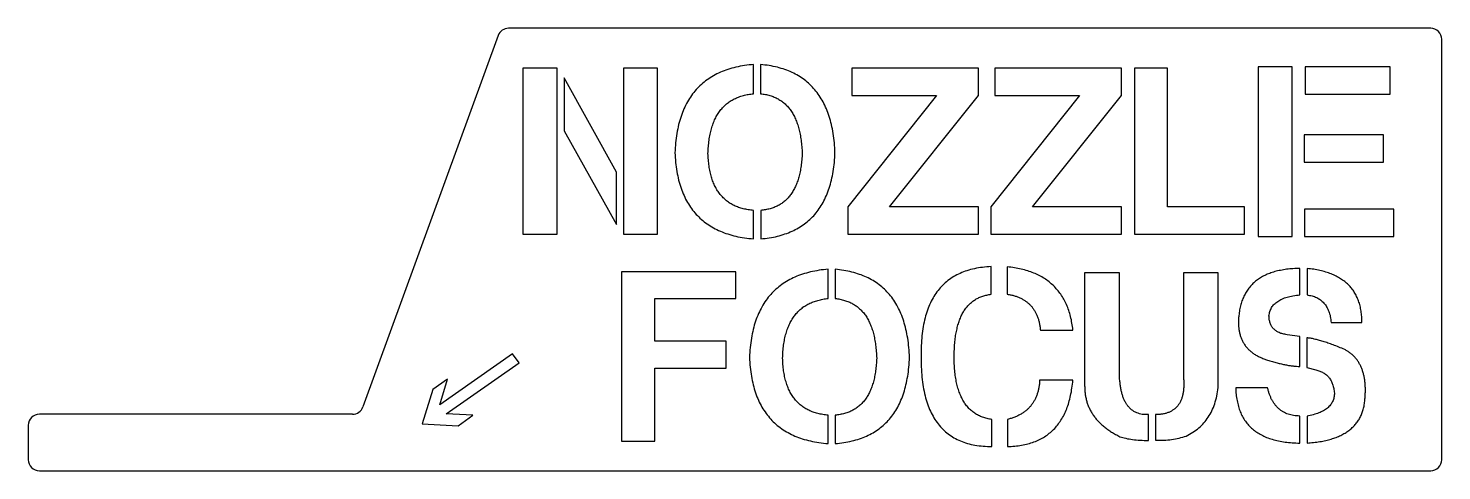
# Model space of a CAD drawing. Header units: millimetres. Extents: x 0 to 128, y 0 to 40.
import ezdxf

# ---------------------------------------------------------------- set-up
doc = ezdxf.new("R2010")
doc.units = ezdxf.units.MM

msp = doc.modelspace()

# ---------------------------------------------------------------- linework, layer by layer
at = {"color": 7, "linetype": 'Continuous', "lineweight": 25}
for p, q in [((126.7, 40), (43.4, 40)), ((42.46, 39.34), (30.24, 5.77)), ((127.7, 1), (127.7, 39)), ((44.69, 36.39), (44.69, 21.39)), ((47.77, 36.39), (44.69, 36.39)), ((47.77, 21.39), (47.77, 36.39)), ((53.79, 36.39), (53.79, 21.39)), ((56.86, 36.39), (53.79, 36.39)), ((56.86, 21.39), (56.86, 36.39)), ((65.53, 34.08), (65.53, 36.73)), ((66.16, 36.72), (66.16, 34.08)), ((74.4, 36.39), (74.4, 33.93)), ((85.85, 36.39), (74.4, 36.39)), ((85.85, 33.93), (85.85, 36.39)), ((87.33, 36.39), (87.33, 33.93)), ((98.78, 36.39), (87.33, 36.39)), ((98.78, 33.93), (98.78, 36.39)), ((99.95, 36.39), (99.95, 21.39)), ((102.92, 36.39), (99.95, 36.39)), ((102.92, 23.86), (102.92, 36.39)), ((111.1, 36.5), (111.1, 21.18)), ((114.19, 36.5), (111.1, 36.5)), ((114.19, 21.18), (114.19, 36.5)), ((115.36, 36.5), (115.36, 34.03)), ((123.03, 36.5), (115.36, 36.5)), ((123.03, 34.03), (123.03, 36.5)), ((48.42, 35.53), (48.42, 30.72)), ((53.14, 26.98), (48.42, 35.53)), ((82.04, 33.93), (74.03, 23.86)), ((74.4, 33.93), (82.04, 33.93)), ((77.8, 23.86), (85.85, 33.93)), ((94.97, 33.93), (86.96, 23.86)), ((87.33, 33.93), (94.97, 33.93)), ((90.72, 23.86), (98.78, 33.93)), ((115.36, 34.03), (123.03, 34.03)), ((48.42, 30.72), (53.14, 22.26)), ((115.28, 30.36), (115.28, 27.89)), ((122.45, 30.36), (115.28, 30.36)), ((122.45, 27.89), (122.45, 30.36)), ((53.14, 22.26), (53.14, 26.98)), ((115.28, 27.89), (122.45, 27.89)), ((65.52, 20.96), (65.52, 23.54)), ((66.17, 23.54), (66.17, 20.96)), ((74.03, 23.86), (74.03, 21.39)), ((85.85, 23.86), (77.8, 23.86)), ((85.85, 21.39), (85.85, 23.86)), ((86.96, 23.86), (86.96, 21.39)), ((98.78, 23.86), (90.72, 23.86)), ((98.78, 21.39), (98.78, 23.86)), ((109.87, 23.86), (102.92, 23.86)), ((109.87, 21.39), (109.87, 23.86)), ((115.3, 23.66), (115.3, 21.19)), ((123.38, 23.64), (115.3, 23.66)), ((123.38, 21.18), (123.38, 23.64)), ((44.69, 21.39), (47.77, 21.39)), ((53.79, 21.39), (56.86, 21.39)), ((74.03, 21.39), (85.85, 21.39)), ((86.96, 21.39), (98.78, 21.39)), ((99.95, 21.39), (109.87, 21.39)), ((111.1, 21.18), (114.19, 21.18)), ((115.3, 21.19), (123.38, 21.18)), ((53.6, 17.99), (53.6, 2.67)), ((63.93, 17.99), (53.6, 17.99)), ((63.93, 15.57), (63.93, 17.99)), ((72.27, 15.57), (72.27, 18.22)), ((72.9, 18.21), (72.9, 15.57)), ((86.99, 15.95), (86.99, 18.45)), ((88.45, 18.43), (88.45, 15.96)), ((95.44, 17.88), (95.44, 7.69)), ((98.6, 17.88), (95.44, 17.88)), ((98.6, 8.27), (98.6, 17.88)), ((104.38, 17.88), (104.38, 8.27)), ((107.5, 17.88), (104.38, 17.88)), ((107.5, 7.52), (107.5, 17.88)), ((114.87, 15.89), (114.87, 18.28)), ((115.53, 18.28), (115.53, 15.89)), ((56.61, 15.57), (63.93, 15.57)), ((56.61, 11.71), (56.61, 15.57)), ((117.71, 13.4), (120.48, 13.4)), ((63.06, 11.71), (56.61, 11.71)), ((63.06, 9.27), (63.06, 11.71)), ((91.44, 12.72), (94.38, 12.72)), ((114.87, 12.13), (113.72, 12.3)), ((114.87, 9.43), (114.87, 12.13)), ((115.52, 12.02), (115.52, 9.32)), ((43.76, 10.57), (37.17, 5.95)), ((44.34, 9.75), (43.76, 10.57)), ((37.74, 5.13), (44.34, 9.75)), ((56.61, 9.27), (63.06, 9.27)), ((56.61, 2.67), (56.61, 9.27)), ((115.52, 9.32), (116.31, 9.12)), ((37.88, 8.27), (36.55, 7.34)), ((37.17, 5.95), (37.88, 8.27)), ((94.38, 8.18), (91.37, 8.18)), ((36.55, 7.34), (35.59, 4.24)), ((111.97, 7.49), (109.09, 7.49)), ((29.3, 5.11), (1, 5.11)), ((40.17, 5.01), (37.74, 5.13)), ((0, 4.11), (0, 1)), ((35.59, 4.24), (38.84, 4.07)), ((38.84, 4.07), (40.17, 5.01)), ((72.26, 2.45), (72.26, 5.03)), ((72.91, 5.03), (72.91, 2.45)), ((87.05, 2.19), (87.05, 4.64)), ((88.47, 4.64), (88.47, 2.19)), ((101.2, 2.73), (101.2, 5.08)), ((101.84, 5.07), (101.84, 2.75)), ((114.87, 2.5), (114.87, 4.94)), ((115.53, 4.94), (115.53, 2.5)), ((53.6, 2.67), (56.61, 2.67)), ((1, 0), (126.7, 0))]:
    msp.add_line(p, q, dxfattribs=at)
for centre, start, end in [((43.4, 39), 90, 160), ((126.7, 39), 0, 90), ((1, 4.11), 90, 180), ((29.3, 6.11), 270, 340), ((1, 1), 180, 270), ((126.7, 1), 270, 0)]:
    msp.add_arc(centre, 1, start, end, dxfattribs=at)
for points, knots in [([(65.53, 36.73), (65.26, 36.7), (64.72, 36.64), (63.94, 36.49), (63.21, 36.29), (62.53, 36.03), (61.9, 35.72), (61.33, 35.35), (60.8, 34.93), (60.33, 34.46), (59.91, 33.93), (59.54, 33.34), (59.22, 32.71), (58.96, 32.02), (58.74, 31.28), (58.59, 30.48), (58.47, 29.64), (58.44, 29.05), (58.42, 28.75)], [0, 0, 0, 0, 0.069769, 0.136222, 0.199287, 0.259719, 0.318195, 0.374948, 0.430926, 0.486553, 0.542909, 0.600341, 0.659538, 0.721165, 0.785485, 0.853147, 0.924649, 1, 1, 1, 1]), ([(72.88, 28.75), (72.87, 29.05), (72.84, 29.64), (72.73, 30.48), (72.58, 31.28), (72.37, 32.02), (72.12, 32.71), (71.82, 33.34), (71.47, 33.92), (71.07, 34.45), (70.63, 34.92), (70.13, 35.35), (69.59, 35.71), (69, 36.02), (68.36, 36.28), (67.67, 36.48), (66.93, 36.64), (66.42, 36.69), (66.16, 36.72)], [0, 0, 0, 0, 0.077342, 0.150714, 0.220074, 0.285882, 0.348668, 0.408836, 0.466699, 0.523373, 0.578751, 0.634482, 0.690293, 0.747629, 0.806494, 0.868065, 0.932235, 1, 1, 1, 1]), ([(61.41, 28.69), (61.42, 28.89), (61.44, 29.29), (61.5, 29.87), (61.6, 30.4), (61.71, 30.91), (61.87, 31.38), (62.05, 31.81), (62.26, 32.2), (62.51, 32.56), (62.78, 32.88), (63.08, 33.17), (63.42, 33.41), (63.79, 33.62), (64.18, 33.79), (64.61, 33.93), (65.06, 34.03), (65.37, 34.06), (65.53, 34.08)], [0, 0, 0, 0, 0.081031, 0.157272, 0.229553, 0.297969, 0.362661, 0.424337, 0.483086, 0.540064, 0.595329, 0.649866, 0.704423, 0.759637, 0.816145, 0.874815, 0.935961, 1, 1, 1, 1]), ([(66.16, 34.08), (66.31, 34.06), (66.59, 34.03), (67, 33.93), (67.39, 33.79), (67.74, 33.62), (68.07, 33.41), (68.38, 33.16), (68.65, 32.88), (68.9, 32.56), (69.12, 32.2), (69.32, 31.81), (69.48, 31.37), (69.63, 30.91), (69.74, 30.4), (69.83, 29.87), (69.89, 29.29), (69.91, 28.89), (69.92, 28.69)], [0, 0, 0, 0, 0.059999, 0.11796, 0.173499, 0.227428, 0.280659, 0.333858, 0.38801, 0.443207, 0.500727, 0.560757, 0.624015, 0.690832, 0.761624, 0.836581, 0.915802, 1, 1, 1, 1]), ([(58.42, 28.75), (58.44, 28.46), (58.47, 27.89), (58.59, 27.06), (58.74, 26.28), (58.96, 25.55), (59.23, 24.88), (59.54, 24.26), (59.91, 23.69), (60.33, 23.17), (60.8, 22.71), (61.33, 22.3), (61.9, 21.94), (62.53, 21.64), (63.2, 21.39), (63.93, 21.19), (64.71, 21.04), (65.25, 20.99), (65.52, 20.96)], [0, 0, 0, 0, 0.0746879, 0.1457582, 0.212689, 0.2767892, 0.3379403, 0.3968012, 0.453972, 0.510032, 0.5657957, 0.6219861, 0.67903, 0.7377702, 0.7986875, 0.8624145, 0.9294001, 1, 1, 1, 1]), ([(65.52, 23.54), (65.36, 23.55), (65.05, 23.58), (64.6, 23.68), (64.17, 23.8), (63.78, 23.97), (63.42, 24.16), (63.08, 24.4), (62.78, 24.67), (62.51, 24.97), (62.26, 25.32), (62.05, 25.69), (61.86, 26.11), (61.72, 26.56), (61.59, 27.04), (61.5, 27.56), (61.44, 28.11), (61.42, 28.49), (61.41, 28.69)], [0, 0, 0, 0, 0.065648, 0.127822, 0.187678, 0.245181, 0.300641, 0.355897, 0.410718, 0.466153, 0.522266, 0.580898, 0.64183, 0.706051, 0.77345, 0.844591, 0.920275, 1, 1, 1, 1]), ([(66.17, 20.96), (66.43, 20.99), (66.94, 21.04), (67.67, 21.19), (68.36, 21.39), (69, 21.64), (69.59, 21.94), (70.13, 22.3), (70.63, 22.71), (71.08, 23.17), (71.47, 23.69), (71.82, 24.26), (72.12, 24.88), (72.37, 25.56), (72.58, 26.28), (72.73, 27.06), (72.84, 27.89), (72.87, 28.46), (72.88, 28.75)], [0, 0, 0, 0, 0.068322, 0.133257, 0.195191, 0.254862, 0.312426, 0.368641, 0.424154, 0.480029, 0.536372, 0.594021, 0.653953, 0.716233, 0.781808, 0.850412, 0.92334, 1, 1, 1, 1]), ([(69.92, 28.69), (69.91, 28.49), (69.89, 28.11), (69.83, 27.56), (69.74, 27.04), (69.63, 26.56), (69.49, 26.11), (69.32, 25.7), (69.13, 25.32), (68.9, 24.98), (68.65, 24.67), (68.38, 24.4), (68.08, 24.16), (67.75, 23.97), (67.39, 23.8), (67.01, 23.68), (66.6, 23.58), (66.32, 23.55), (66.17, 23.54)], [0, 0, 0, 0, 0.0829704, 0.1617364, 0.2356945, 0.3054041, 0.3718199, 0.4345189, 0.4940267, 0.5508891, 0.6062328, 0.6606396, 0.7141467, 0.7679345, 0.8232189, 0.8794638, 0.9384201, 1, 1, 1, 1]), ([(72.27, 18.22), (71.99, 18.19), (71.45, 18.13), (70.67, 17.98), (69.94, 17.78), (69.27, 17.52), (68.64, 17.21), (68.07, 16.84), (67.54, 16.42), (67.07, 15.94), (66.64, 15.42), (66.28, 14.83), (65.96, 14.2), (65.7, 13.51), (65.48, 12.77), (65.32, 11.97), (65.21, 11.12), (65.18, 10.54), (65.16, 10.24)], [0, 0, 0, 0, 0.069769, 0.136222, 0.199287, 0.259719, 0.318195, 0.374948, 0.430926, 0.486553, 0.542909, 0.600341, 0.659538, 0.721165, 0.785485, 0.853147, 0.924649, 1, 1, 1, 1]), ([(79.62, 10.24), (79.6, 10.54), (79.57, 11.12), (79.46, 11.97), (79.31, 12.77), (79.1, 13.51), (78.86, 14.2), (78.55, 14.83), (78.21, 15.41), (77.81, 15.94), (77.36, 16.41), (76.87, 16.83), (76.32, 17.2), (75.73, 17.51), (75.09, 17.77), (74.4, 17.97), (73.67, 18.13), (73.16, 18.18), (72.9, 18.21)], [0, 0, 0, 0, 0.077342, 0.150714, 0.220074, 0.285882, 0.348668, 0.408836, 0.466699, 0.523373, 0.578751, 0.634482, 0.690293, 0.747629, 0.806494, 0.868065, 0.932235, 1, 1, 1, 1]), ([(86.99, 18.45), (86.73, 18.43), (86.22, 18.4), (85.49, 18.28), (84.81, 18.1), (84.18, 17.86), (83.61, 17.56), (83.08, 17.2), (82.6, 16.78), (82.18, 16.3), (81.81, 15.76), (81.49, 15.17), (81.22, 14.51), (81.01, 13.8), (80.84, 13.02), (80.73, 12.19), (80.67, 11.3), (80.67, 10.69), (80.67, 10.37)], [0, 0, 0, 0, 0.066995, 0.130256, 0.190259, 0.247684, 0.303128, 0.357332, 0.411476, 0.465802, 0.521534, 0.579206, 0.639486, 0.703303, 0.770742, 0.842578, 0.918912, 1, 1, 1, 1]), ([(94.38, 12.72), (94.35, 12.93), (94.3, 13.34), (94.18, 13.94), (94.01, 14.49), (93.81, 15.01), (93.57, 15.5), (93.29, 15.95), (92.97, 16.36), (92.62, 16.74), (92.23, 17.08), (91.8, 17.39), (91.33, 17.65), (90.83, 17.88), (90.29, 18.08), (89.71, 18.23), (89.09, 18.36), (88.67, 18.41), (88.45, 18.43)], [0, 0, 0, 0, 0.070068, 0.136977, 0.200907, 0.262421, 0.321931, 0.380263, 0.437314, 0.493904, 0.5511, 0.608737, 0.667864, 0.728989, 0.792242, 0.858261, 0.927527, 1, 1, 1, 1]), ([(114.87, 18.28), (114.67, 18.28), (114.27, 18.27), (113.69, 18.22), (113.14, 18.12), (112.63, 18.01), (112.16, 17.85), (111.72, 17.67), (111.32, 17.45), (110.96, 17.2), (110.63, 16.92), (110.34, 16.6), (110.09, 16.25), (109.87, 15.87), (109.68, 15.46), (109.54, 15.01), (109.43, 14.53), (109.39, 14.2), (109.37, 14.03)], [0, 0, 0, 0, 0.079241, 0.154221, 0.224874, 0.292204, 0.355591, 0.41641, 0.474737, 0.531368, 0.58693, 0.641807, 0.696996, 0.753166, 0.811333, 0.8712, 0.93374, 1, 1, 1, 1]), ([(120.48, 13.4), (120.48, 13.58), (120.48, 13.93), (120.42, 14.43), (120.33, 14.91), (120.19, 15.35), (120.02, 15.76), (119.81, 16.15), (119.56, 16.5), (119.27, 16.82), (118.93, 17.11), (118.56, 17.37), (118.15, 17.6), (117.7, 17.8), (117.21, 17.97), (116.69, 18.11), (116.12, 18.22), (115.73, 18.26), (115.53, 18.28)], [0, 0, 0, 0, 0.068142, 0.132938, 0.194416, 0.253603, 0.310605, 0.366439, 0.421434, 0.476636, 0.532758, 0.590473, 0.650374, 0.713199, 0.779115, 0.848283, 0.922236, 1, 1, 1, 1]), ([(68.15, 10.18), (68.16, 10.38), (68.18, 10.78), (68.23, 11.35), (68.33, 11.89), (68.45, 12.4), (68.61, 12.87), (68.79, 13.3), (69, 13.69), (69.24, 14.05), (69.52, 14.37), (69.82, 14.65), (70.16, 14.9), (70.52, 15.11), (70.92, 15.28), (71.34, 15.41), (71.79, 15.52), (72.11, 15.55), (72.27, 15.57)], [0, 0, 0, 0, 0.081031, 0.157272, 0.229553, 0.297969, 0.362661, 0.424337, 0.483086, 0.540064, 0.595329, 0.649866, 0.704423, 0.759637, 0.816145, 0.874815, 0.935961, 1, 1, 1, 1]), ([(72.9, 15.57), (73.04, 15.55), (73.33, 15.52), (73.74, 15.41), (74.12, 15.28), (74.48, 15.11), (74.81, 14.9), (75.11, 14.65), (75.39, 14.37), (75.64, 14.05), (75.86, 13.69), (76.05, 13.3), (76.22, 12.86), (76.37, 12.4), (76.47, 11.89), (76.56, 11.35), (76.62, 10.78), (76.64, 10.38), (76.65, 10.18)], [0, 0, 0, 0, 0.059999, 0.11796, 0.173499, 0.227428, 0.280659, 0.333858, 0.38801, 0.443207, 0.500727, 0.560757, 0.624015, 0.690832, 0.761624, 0.836581, 0.915802, 1, 1, 1, 1]), ([(83.66, 10.66), (83.66, 10.86), (83.68, 11.24), (83.72, 11.81), (83.8, 12.33), (83.9, 12.83), (84.02, 13.28), (84.16, 13.7), (84.33, 14.09), (84.53, 14.44), (84.75, 14.76), (85, 15.04), (85.27, 15.28), (85.57, 15.49), (85.89, 15.66), (86.23, 15.79), (86.6, 15.89), (86.86, 15.93), (86.99, 15.95)], [0, 0, 0, 0, 0.086768, 0.168191, 0.24542, 0.317788, 0.385932, 0.450295, 0.511108, 0.56924, 0.624536, 0.678048, 0.730251, 0.782205, 0.834261, 0.887548, 0.942762, 1, 1, 1, 1]), ([(88.45, 15.96), (88.56, 15.94), (88.78, 15.9), (89.09, 15.82), (89.38, 15.72), (89.66, 15.6), (89.91, 15.46), (90.15, 15.31), (90.37, 15.13), (90.57, 14.94), (90.74, 14.73), (90.9, 14.49), (91.04, 14.25), (91.16, 13.98), (91.26, 13.69), (91.34, 13.38), (91.4, 13.06), (91.43, 12.83), (91.44, 12.72)], [0, 0, 0, 0, 0.069722, 0.137048, 0.201043, 0.262754, 0.323214, 0.381372, 0.439075, 0.496509, 0.5537, 0.611675, 0.670383, 0.731484, 0.794443, 0.859836, 0.928249, 1, 1, 1, 1]), ([(112.09, 14.01), (112.12, 14.14), (112.16, 14.4), (112.32, 14.76), (112.56, 15.07), (112.88, 15.33), (113.27, 15.54), (113.74, 15.71), (114.28, 15.83), (114.67, 15.87), (114.87, 15.89)], [0, 0, 0, 0, 0.1096, 0.213954, 0.317879, 0.428228, 0.547815, 0.681503, 0.831907, 1, 1, 1, 1]), ([(115.53, 15.89), (115.68, 15.87), (115.98, 15.82), (116.4, 15.67), (116.76, 15.45), (117.07, 15.16), (117.32, 14.81), (117.51, 14.4), (117.65, 13.92), (117.69, 13.58), (117.71, 13.4)], [0, 0, 0, 0, 0.1294306, 0.2497374, 0.363376, 0.4763826, 0.5926922, 0.7166199, 0.8517528, 1, 1, 1, 1]), ([(109.37, 14.03), (109.36, 13.9), (109.33, 13.66), (109.33, 13.29), (109.35, 12.94), (109.4, 12.61), (109.47, 12.3), (109.57, 12), (109.69, 11.72), (109.85, 11.46), (110.02, 11.21), (110.22, 10.99), (110.45, 10.78), (110.7, 10.59), (110.98, 10.41), (111.29, 10.26), (111.62, 10.12), (111.85, 10.04), (111.97, 10)], [0, 0, 0, 0, 0.072336, 0.141439, 0.207608, 0.270099, 0.331115, 0.38996, 0.447505, 0.504269, 0.561133, 0.617813, 0.676159, 0.73544, 0.797828, 0.861804, 0.929458, 1, 1, 1, 1]), ([(113.72, 12.3), (113.59, 12.32), (113.35, 12.36), (113.01, 12.47), (112.73, 12.63), (112.5, 12.83), (112.31, 13.06), (112.19, 13.35), (112.11, 13.66), (112.1, 13.89), (112.09, 14.01)], [0, 0, 0, 0, 0.148039, 0.279754, 0.401117, 0.515449, 0.627826, 0.742053, 0.865289, 1, 1, 1, 1]), ([(118.93, 10.96), (118.76, 11.03), (118.41, 11.18), (117.9, 11.37), (117.43, 11.54), (116.99, 11.69), (116.58, 11.8), (116.2, 11.9), (115.85, 11.98), (115.62, 12), (115.52, 12.02)], [0, 0, 0, 0, 0.1613999, 0.312363, 0.4519409, 0.5818739, 0.7017461, 0.8113657, 0.9106908, 1, 1, 1, 1]), ([(65.16, 10.24), (65.18, 9.95), (65.21, 9.38), (65.32, 8.55), (65.48, 7.77), (65.69, 7.04), (65.96, 6.37), (66.27, 5.75), (66.65, 5.18), (67.07, 4.66), (67.54, 4.2), (68.06, 3.79), (68.64, 3.43), (69.26, 3.12), (69.94, 2.88), (70.67, 2.68), (71.45, 2.53), (71.98, 2.48), (72.26, 2.45)], [0, 0, 0, 0, 0.074688, 0.145758, 0.212689, 0.276789, 0.33794, 0.396801, 0.453972, 0.510032, 0.565796, 0.621986, 0.67903, 0.73777, 0.798688, 0.862415, 0.9294, 1, 1, 1, 1]), ([(72.91, 2.45), (73.17, 2.48), (73.68, 2.53), (74.41, 2.68), (75.1, 2.88), (75.74, 3.12), (76.33, 3.43), (76.87, 3.79), (77.36, 4.2), (77.81, 4.66), (78.21, 5.18), (78.56, 5.75), (78.86, 6.37), (79.11, 7.04), (79.31, 7.77), (79.46, 8.55), (79.57, 9.38), (79.6, 9.95), (79.62, 10.24)], [0, 0, 0, 0, 0.068322, 0.133257, 0.195191, 0.254862, 0.312426, 0.368641, 0.424154, 0.480029, 0.536372, 0.594021, 0.653953, 0.716233, 0.781808, 0.850412, 0.92334, 1, 1, 1, 1]), ([(80.67, 10.37), (80.67, 10.04), (80.67, 9.4), (80.73, 8.47), (80.85, 7.61), (81, 6.8), (81.22, 6.06), (81.49, 5.39), (81.81, 4.78), (82.19, 4.23), (82.62, 3.74), (83.1, 3.32), (83.63, 2.97), (84.21, 2.68), (84.85, 2.46), (85.54, 2.3), (86.28, 2.21), (86.79, 2.2), (87.05, 2.19)], [0, 0, 0, 0, 0.083208, 0.161463, 0.234542, 0.303246, 0.367569, 0.428472, 0.486048, 0.541243, 0.595224, 0.648469, 0.701493, 0.756164, 0.81237, 0.871283, 0.933705, 1, 1, 1, 1]), ([(87.05, 4.64), (86.9, 4.66), (86.62, 4.71), (86.22, 4.83), (85.85, 4.99), (85.5, 5.19), (85.19, 5.43), (84.9, 5.71), (84.65, 6.04), (84.42, 6.39), (84.23, 6.79), (84.06, 7.23), (83.92, 7.7), (83.81, 8.22), (83.73, 8.77), (83.67, 9.37), (83.65, 10), (83.65, 10.43), (83.66, 10.66)], [0, 0, 0, 0, 0.0567, 0.111038, 0.163962, 0.215413, 0.266785, 0.31893, 0.371997, 0.427203, 0.484727, 0.545882, 0.610573, 0.679106, 0.751989, 0.829826, 0.912433, 1, 1, 1, 1]), ([(120.75, 6.39), (120.77, 6.53), (120.79, 6.8), (120.8, 7.2), (120.8, 7.58), (120.78, 7.95), (120.73, 8.3), (120.67, 8.63), (120.58, 8.94), (120.48, 9.24), (120.35, 9.51), (120.22, 9.77), (120.05, 10.02), (119.87, 10.24), (119.66, 10.45), (119.44, 10.64), (119.2, 10.81), (119.02, 10.91), (118.93, 10.96)], [0, 0, 0, 0, 0.0797336, 0.1561667, 0.2288963, 0.298739, 0.3652956, 0.42942, 0.4907943, 0.5503244, 0.6080354, 0.6643708, 0.7198006, 0.7749704, 0.8298551, 0.8858047, 0.9419309, 1, 1, 1, 1]), ([(72.26, 5.03), (72.1, 5.04), (71.79, 5.07), (71.33, 5.17), (70.91, 5.29), (70.52, 5.46), (70.15, 5.65), (69.82, 5.89), (69.52, 6.16), (69.24, 6.46), (69, 6.81), (68.78, 7.18), (68.6, 7.59), (68.45, 8.04), (68.33, 8.53), (68.23, 9.05), (68.18, 9.6), (68.16, 9.98), (68.15, 10.18)], [0, 0, 0, 0, 0.065648, 0.127822, 0.187678, 0.245181, 0.300641, 0.355897, 0.410718, 0.466153, 0.522266, 0.580898, 0.64183, 0.706051, 0.77345, 0.844591, 0.920275, 1, 1, 1, 1]), ([(76.65, 10.18), (76.64, 9.98), (76.62, 9.6), (76.56, 9.05), (76.47, 8.53), (76.36, 8.04), (76.22, 7.6), (76.05, 7.18), (75.86, 6.81), (75.64, 6.47), (75.39, 6.16), (75.11, 5.89), (74.81, 5.65), (74.48, 5.46), (74.13, 5.29), (73.74, 5.17), (73.34, 5.07), (73.05, 5.04), (72.91, 5.03)], [0, 0, 0, 0, 0.08297, 0.161736, 0.235695, 0.305404, 0.37182, 0.434519, 0.494027, 0.550889, 0.606233, 0.66064, 0.714147, 0.767934, 0.823219, 0.879464, 0.93842, 1, 1, 1, 1]), ([(111.97, 10), (112.11, 9.96), (112.39, 9.87), (112.81, 9.76), (113.2, 9.66), (113.58, 9.58), (113.93, 9.51), (114.26, 9.47), (114.58, 9.44), (114.78, 9.43), (114.87, 9.43)], [0, 0, 0, 0, 0.153154, 0.297557, 0.434064, 0.563062, 0.683609, 0.796754, 0.901789, 1, 1, 1, 1]), ([(116.31, 9.12), (116.44, 9.09), (116.67, 9.03), (117, 8.87), (117.28, 8.68), (117.52, 8.43), (117.71, 8.14), (117.85, 7.81), (117.96, 7.43), (117.99, 7.16), (118, 7.02)], [0, 0, 0, 0, 0.129015, 0.250396, 0.365589, 0.480563, 0.597864, 0.721339, 0.854587, 1, 1, 1, 1]), ([(91.37, 8.18), (91.37, 8.06), (91.35, 7.83), (91.3, 7.5), (91.23, 7.19), (91.14, 6.89), (91.04, 6.61), (90.9, 6.35), (90.75, 6.1), (90.58, 5.87), (90.39, 5.66), (90.18, 5.46), (89.94, 5.28), (89.69, 5.12), (89.41, 4.97), (89.12, 4.84), (88.8, 4.73), (88.58, 4.67), (88.47, 4.64)], [0, 0, 0, 0, 0.070019, 0.137268, 0.20139, 0.264141, 0.32449, 0.383723, 0.442007, 0.49925, 0.557358, 0.615424, 0.674867, 0.73562, 0.797758, 0.862834, 0.930067, 1, 1, 1, 1]), ([(88.47, 2.19), (88.69, 2.2), (89.12, 2.21), (89.73, 2.3), (90.31, 2.42), (90.86, 2.59), (91.36, 2.81), (91.83, 3.07), (92.25, 3.38), (92.65, 3.73), (93, 4.13), (93.31, 4.58), (93.59, 5.07), (93.83, 5.6), (94.02, 6.18), (94.18, 6.81), (94.3, 7.48), (94.36, 7.94), (94.38, 8.18)], [0, 0, 0, 0, 0.0695108, 0.1353893, 0.1980544, 0.2579926, 0.3162063, 0.3724209, 0.4282304, 0.4836412, 0.5400398, 0.5974324, 0.6568536, 0.7186921, 0.7834675, 0.851632, 0.923909, 1, 1, 1, 1]), ([(95.44, 7.69), (95.44, 7.57), (95.44, 7.32), (95.48, 6.96), (95.54, 6.61), (95.62, 6.27), (95.73, 5.94), (95.87, 5.63), (96.03, 5.32), (96.22, 5.03), (96.43, 4.74), (96.67, 4.47), (96.93, 4.21), (97.22, 3.96), (97.54, 3.72), (97.87, 3.49), (98.24, 3.28), (98.5, 3.15), (98.63, 3.08)], [0, 0, 0, 0, 0.062549, 0.123222, 0.182252, 0.241094, 0.298549, 0.35674, 0.414619, 0.472798, 0.532534, 0.592888, 0.655409, 0.719618, 0.785824, 0.85416, 0.925725, 1, 1, 1, 1]), ([(101.2, 5.08), (101.11, 5.08), (100.92, 5.07), (100.65, 5.09), (100.39, 5.15), (100.15, 5.23), (99.93, 5.33), (99.73, 5.47), (99.54, 5.63), (99.37, 5.82), (99.21, 6.03), (99.08, 6.28), (98.95, 6.54), (98.85, 6.84), (98.76, 7.16), (98.69, 7.5), (98.64, 7.88), (98.62, 8.14), (98.6, 8.27)], [0, 0, 0, 0, 0.061206, 0.119859, 0.175431, 0.228931, 0.280911, 0.333555, 0.385771, 0.440313, 0.496843, 0.555958, 0.618735, 0.685304, 0.756537, 0.832335, 0.913642, 1, 1, 1, 1]), ([(104.38, 8.27), (104.39, 8.14), (104.4, 7.9), (104.39, 7.53), (104.37, 7.2), (104.31, 6.89), (104.24, 6.6), (104.13, 6.34), (104.01, 6.09), (103.86, 5.88), (103.69, 5.69), (103.49, 5.53), (103.27, 5.39), (103.03, 5.27), (102.77, 5.18), (102.48, 5.12), (102.17, 5.08), (101.95, 5.07), (101.84, 5.07)], [0, 0, 0, 0, 0.081033, 0.1573, 0.22773, 0.294173, 0.357017, 0.415777, 0.471902, 0.526735, 0.579744, 0.63339, 0.687672, 0.743801, 0.802262, 0.863807, 0.929751, 1, 1, 1, 1]), ([(104.62, 3.14), (104.82, 3.25), (105.22, 3.45), (105.76, 3.86), (106.23, 4.31), (106.62, 4.84), (106.95, 5.42), (107.2, 6.06), (107.4, 6.77), (107.46, 7.26), (107.5, 7.52)], [0, 0, 0, 0, 0.124979, 0.245184, 0.3637243, 0.4820644, 0.6026194, 0.7278928, 0.859804, 1, 1, 1, 1]), ([(109.09, 7.49), (109.1, 7.29), (109.11, 6.91), (109.2, 6.35), (109.32, 5.82), (109.49, 5.34), (109.69, 4.89), (109.95, 4.48), (110.25, 4.11), (110.59, 3.77), (110.98, 3.48), (111.41, 3.22), (111.88, 3.01), (112.4, 2.83), (112.96, 2.69), (113.56, 2.59), (114.2, 2.52), (114.65, 2.51), (114.87, 2.5)], [0, 0, 0, 0, 0.068839, 0.133764, 0.195665, 0.2543, 0.310974, 0.36641, 0.420803, 0.475391, 0.531014, 0.588337, 0.647667, 0.710276, 0.776563, 0.846633, 0.920907, 1, 1, 1, 1]), ([(114.87, 4.94), (114.78, 4.95), (114.59, 4.95), (114.32, 4.98), (114.06, 5.04), (113.82, 5.11), (113.59, 5.2), (113.38, 5.32), (113.17, 5.45), (112.98, 5.6), (112.8, 5.77), (112.65, 5.96), (112.5, 6.17), (112.36, 6.39), (112.24, 6.64), (112.14, 6.91), (112.04, 7.19), (111.99, 7.39), (111.97, 7.49)], [0, 0, 0, 0, 0.067596, 0.131745, 0.193764, 0.253977, 0.311853, 0.369175, 0.426175, 0.483376, 0.540773, 0.599418, 0.659803, 0.722358, 0.786793, 0.854525, 0.925507, 1, 1, 1, 1]), ([(118, 7.02), (118, 6.89), (117.98, 6.63), (117.85, 6.26), (117.65, 5.93), (117.37, 5.65), (117.01, 5.41), (116.58, 5.21), (116.08, 5.05), (115.72, 4.98), (115.53, 4.94)], [0, 0, 0, 0, 0.1129108, 0.2190686, 0.3250565, 0.4351106, 0.5548279, 0.6867831, 0.8344274, 1, 1, 1, 1]), ([(115.53, 2.5), (115.73, 2.52), (116.11, 2.55), (116.68, 2.63), (117.21, 2.73), (117.7, 2.86), (118.16, 3.01), (118.57, 3.19), (118.96, 3.4), (119.31, 3.63), (119.62, 3.89), (119.89, 4.17), (120.13, 4.48), (120.33, 4.81), (120.49, 5.17), (120.61, 5.55), (120.71, 5.96), (120.74, 6.25), (120.75, 6.39)], [0, 0, 0, 0, 0.0835165, 0.1625219, 0.2368412, 0.3072933, 0.3739625, 0.4369203, 0.497018, 0.5547502, 0.6100478, 0.6644654, 0.7177535, 0.7716066, 0.8259387, 0.8816373, 0.9394807, 1, 1, 1, 1]), ([(98.63, 3.08), (98.8, 3.03), (99.17, 2.91), (99.79, 2.82), (100.47, 2.75), (100.95, 2.74), (101.2, 2.73)], [0, 0, 0, 0, 0.210609, 0.446505, 0.709665, 1, 1, 1, 1]), ([(101.84, 2.75), (102.09, 2.75), (102.58, 2.75), (103.29, 2.82), (103.97, 2.94), (104.41, 3.08), (104.62, 3.14)], [0, 0, 0, 0, 0.264795, 0.518206, 0.762261, 1, 1, 1, 1])]:
    msp.add_open_spline(points, degree=3, knots=knots, dxfattribs=at)

doc.saveas('drawing.dxf')
